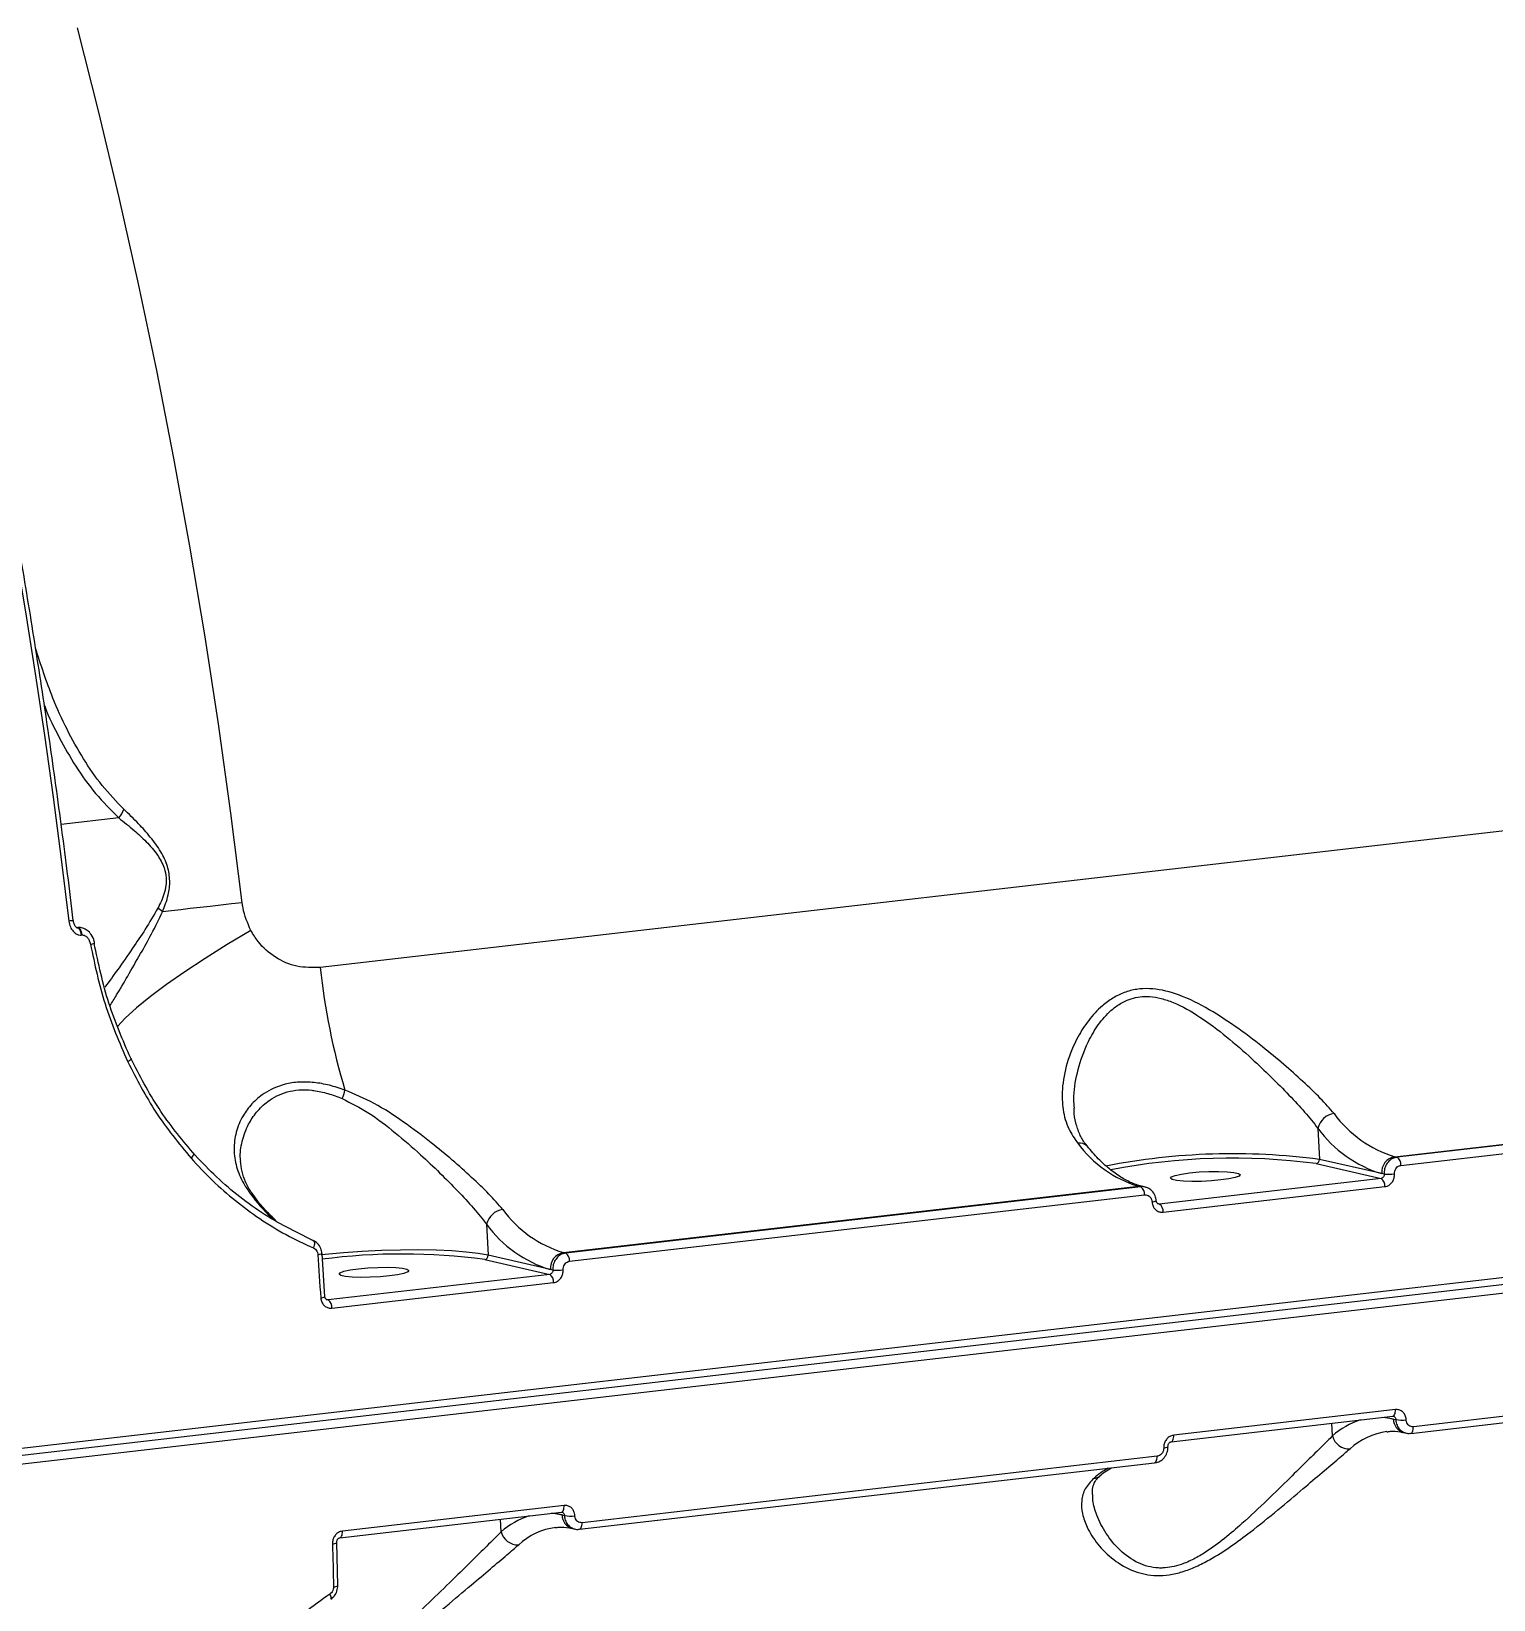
# Model space of a CAD drawing. Header units: millimetres. Extents: x 10684 to 26054, y -4768 to 6894.
# Drawn here: x 19333.9 to 19522.5, y -2816 to -2613.7 of the extents above; entities that cross this region are included whole.
import ezdxf

# ---------------------------------------------------------------- set-up
doc = ezdxf.new("R2010")
doc.units = ezdxf.units.MM
doc.layers.add('DIKOM_ОБЪЕКТ', color=7, linetype='Continuous')
doc.layers.add('DIKOM_РАЗМЕР_ОБЪЕКТА', color=7, linetype='Continuous')
doc.styles.add('style1', font='arial.ttf', dxfattribs={"width": 0.8})
doc.dimstyles.new('1-50', dxfattribs={"dimtxt": 300, "dimasz": 200, "dimexe": 100, "dimexo": 0, "dimgap": 100, "dimtad": 1, "dimtxsty": 'style1', "dimcen": 200, "dimclrd": 7, "dimclre": 7, "dimclrt": 7, "dimadec": 1, "dimazin": 2, "dimtfac": 1, "dimtmove": 0, "dimatfit": 2, "dimfxl": 0, "dimlwd": 25, "dimlwe": 18, "dimarcsym": 0})

# ---------------------------------------------------------------- blocks, each defined once
blk = doc.blocks.new('*D12')
at = {"layer": 'Defpoints', "color": 0, "transparency": 16777216}
for p in [(20201.02, 3555.88), (18130.62, -3300.31), (24750.12, -3300.31)]:
    blk.add_point(p, dxfattribs=at)
at = {"layer": 'DIKOM_РАЗМЕР_ОБЪЕКТА', "color": 7, "lineweight": 18, "transparency": 16777216}
for p, q in [((20201.02, 3555.88), (24850.12, 3555.88)), ((18130.62, -3300.31), (24850.12, -3300.31))]:
    blk.add_line(p, q, dxfattribs=at)
at = {"layer": 'DIKOM_РАЗМЕР_ОБЪЕКТА', "color": 7, "lineweight": 25, "transparency": 16777216}
blk.add_line((24750.12, 3355.88), (24750.12, -3100.31), dxfattribs=at)
at = {"layer": 'DIKOM_РАЗМЕР_ОБЪЕКТА', "color": 7, "transparency": 16777216}
for points in [[(24716.79, 3355.88), (24783.45, 3355.88), (24750.12, 3555.88)], [(24716.79, -3100.31), (24783.45, -3100.31), (24750.12, -3300.31)]]:
    blk.add_solid(points, dxfattribs=at)
at = {"layer": 'DIKOM_РАЗМЕР_ОБЪЕКТА', "color": 7, "transparency": 16777216, "insert": (24496.95, 958.92), "char_height": 300, "attachment_point": 5, "rotation": 90, "style": 'style1'}
blk.add_mtext('6850', dxfattribs=at)

msp = doc.modelspace()

# ---------------------------------------------------------------- linework, layer by layer
at = {"layer": 'DIKOM_ОБЪЕКТ', "color": 7, "linetype": 'Continuous', "lineweight": 15}
for p, q in [((19683.855, -2698.325), (19371.139, -2734.42)), ((19345.158, -2715.117), (19337.723, -2715.975)), ((19339.851, -2729.291), (19339.767, -2729.3)), ((19340.316, -2730.239), (19340.4, -2730.229)), ((19764.734, -2746.616), (19332.292, -2796.532)), ((19331.961, -2797.425), (19764.402, -2747.51)), ((19332.386, -2798.515), (19764.828, -2748.6)), ((19509.739, -2758.832), (19583.897, -2750.272)), ((19584.192, -2750.339), (19510.034, -2758.899)), ((19510.525, -2759.95), (19584.683, -2751.39)), ((19499.818, -2755.174), (19500.008, -2759.181)), ((19508.046, -2761.017), (19500.008, -2759.181)), ((19510.034, -2758.899), (19509.739, -2758.832)), ((19507.959, -2761.64), (19479.368, -2764.94)), ((19499.586, -2759.727), (19507.959, -2761.64)), ((19508.358, -2761.088), (19508.046, -2761.017)), ((19402.522, -2771.207), (19476.68, -2762.647)), ((19476.975, -2762.715), (19402.817, -2771.275)), ((19476.68, -2762.647), (19476.975, -2762.715)), ((19477.515, -2762.744), (19477.219, -2762.677)), ((19479.86, -2765.997), (19508.451, -2762.697)), ((19362.655, -2763.985), (19362.636, -2763.96)), ((19403.308, -2772.326), (19477.466, -2763.766)), ((19479.368, -2764.94), (19479.155, -2764.892)), ((19479.368, -2764.94), (19479.232, -2764.93)), ((19392.601, -2767.549), (19392.792, -2771.557)), ((19371.761, -2776.906), (19371.384, -2771.32)), ((19400.829, -2773.392), (19392.792, -2771.557)), ((19402.817, -2771.275), (19402.522, -2771.207)), ((19392.369, -2772.103), (19400.742, -2774.016)), ((19401.142, -2773.464), (19400.829, -2773.392)), ((19400.742, -2774.016), (19372.151, -2777.316)), ((19372.643, -2778.373), (19401.235, -2775.073)), ((19372.151, -2777.316), (19371.939, -2777.267)), ((19372.151, -2777.316), (19372.015, -2777.306)), ((19586.288, -2785.111), (19512.129, -2793.671)), ((19511.796, -2794.522), (19585.954, -2785.962)), ((19509.82, -2791.459), (19481.229, -2794.759)), ((19480.895, -2795.616), (19509.487, -2792.316)), ((19501.706, -2794.85), (19501.628, -2793.223)), ((19508.477, -2792.433), (19509.552, -2792.678)), ((19509.552, -2792.678), (19509.865, -2792.75)), ((19510.894, -2794.422), (19511.19, -2794.489)), ((19511.728, -2794.518), (19511.796, -2794.522)), ((19479.071, -2797.487), (19404.912, -2806.047)), ((19404.579, -2806.898), (19478.737, -2798.338)), ((19402.603, -2803.835), (19374.012, -2807.135)), ((19373.679, -2807.992), (19402.27, -2804.692)), ((19394.489, -2807.226), (19394.411, -2805.599)), ((19401.26, -2804.808), (19402.336, -2805.054)), ((19402.336, -2805.054), (19402.648, -2805.125)), ((19403.677, -2806.797), (19403.973, -2806.865)), ((19404.511, -2806.894), (19404.579, -2806.898)), ((19373.421, -2814.135), (19373.269, -2808.601)), ((19372.51, -2815.924), (19372.517, -2815.92))]:
    msp.add_line(p, q, dxfattribs=at)
at = {"layer": 'DIKOM_ОБЪЕКТ', "color": 7, "linetype": 'Continuous', "lineweight": 15, "flags": 128}
for points in [[(19361.088, -2726.066), (19359.628, -2714.509), (19358.014, -2702.985), (19356.25, -2691.502), (19354.336, -2680.073), (19352.275, -2668.709), (19350.068, -2657.418), (19347.717, -2646.213), (19345.225, -2635.103), (19342.593, -2624.098), (19339.825, -2613.21)], [(19328.971, -2664.879), (19330.42, -2672.741), (19331.806, -2680.632), (19333.126, -2688.55), (19334.381, -2696.492), (19335.572, -2704.455), (19336.696, -2712.436), (19337.753, -2720.432), (19338.744, -2728.44)], [(19361.088, -2726.066), (19359.685, -2726.228), (19358.311, -2726.385), (19356.969, -2726.539), (19355.66, -2726.688), (19354.388, -2726.832), (19353.153, -2726.971), (19351.958, -2727.105), (19350.804, -2727.234)], [(19339.772, -2729.3), (19339.831, -2729.303), (19339.959, -2729.37), (19340.079, -2729.51), (19340.185, -2729.713), (19340.266, -2729.963), (19340.316, -2730.239)], [(19339.851, -2729.291), (19339.915, -2729.294), (19340.043, -2729.36), (19340.164, -2729.5), (19340.269, -2729.703), (19340.35, -2729.953), (19340.4, -2730.229)], [(19362.197, -2729.65), (19359.149, -2731.465), (19356.303, -2733.243), (19353.686, -2734.965), (19351.324, -2736.615), (19349.242, -2738.177), (19347.459, -2739.635), (19345.993, -2740.974), (19344.981, -2742.04)], [(19346.705, -2746.143), (19346.763, -2746.155), (19346.789, -2746.182), (19346.784, -2746.224), (19346.746, -2746.279), (19346.679, -2746.346), (19346.583, -2746.422), (19346.463, -2746.505), (19346.322, -2746.591)], [(19354.704, -2758.298), (19354.768, -2758.321), (19354.807, -2758.368), (19354.818, -2758.438), (19354.801, -2758.529), (19354.757, -2758.636), (19354.687, -2758.756), (19354.594, -2758.886), (19354.481, -2759.019)], [(19483.28, -2760.918), (19484.494, -2760.806), (19485.773, -2760.74), (19487.012, -2760.726), (19488.112, -2760.765), (19488.984, -2760.853), (19489.556, -2760.983), (19489.782, -2761.146), (19489.644, -2761.327), (19489.154, -2761.513), (19488.351, -2761.687), (19487.3, -2761.836), (19486.085, -2761.949), (19484.807, -2762.014), (19483.568, -2762.029), (19482.468, -2761.99), (19481.596, -2761.902), (19481.024, -2761.771), (19480.798, -2761.609), (19480.935, -2761.427), (19481.425, -2761.242), (19482.229, -2761.068), (19483.28, -2760.918)], [(19477.219, -2762.677), (19477.031, -2762.645), (19476.68, -2762.647)], [(19370.195, -2769.631), (19370.27, -2769.665), (19370.328, -2769.732), (19370.368, -2769.829), (19370.39, -2769.952), (19370.391, -2770.097), (19370.372, -2770.259), (19370.334, -2770.431), (19370.277, -2770.609)], [(19370.83, -2771.442), (19370.879, -2772.141), (19370.928, -2772.84), (19370.975, -2773.539), (19371.023, -2774.239), (19371.07, -2774.938), (19371.117, -2775.637), (19371.162, -2776.336), (19371.208, -2777.034)], [(19392.792, -2771.557), (19391.529, -2771.325), (19389.964, -2771.136), (19388.134, -2770.995), (19386.079, -2770.904), (19383.844, -2770.866), (19381.479, -2770.881), (19379.038, -2770.95), (19376.575, -2771.07), (19374.145, -2771.239), (19371.802, -2771.453), (19371.248, -2771.511)], [(19376.063, -2773.294), (19377.277, -2773.182), (19378.556, -2773.116), (19379.795, -2773.102), (19380.895, -2773.14), (19381.767, -2773.228), (19382.338, -2773.359), (19382.565, -2773.522), (19382.428, -2773.703), (19381.937, -2773.888), (19381.134, -2774.063), (19380.083, -2774.212), (19378.868, -2774.324), (19377.59, -2774.39), (19376.35, -2774.404), (19375.251, -2774.366), (19374.379, -2774.278), (19373.807, -2774.147), (19373.581, -2773.985), (19373.718, -2773.803), (19374.208, -2773.618), (19375.012, -2773.443), (19376.063, -2773.294)], [(19509.487, -2792.316), (19509.503, -2792.313), (19509.583, -2792.278), (19509.654, -2792.208), (19509.716, -2792.105), (19509.765, -2791.974), (19509.799, -2791.818), (19509.818, -2791.644), (19509.82, -2791.459)], [(19509.552, -2792.678), (19508.518, -2792.505), (19508.13, -2792.473)], [(19511.796, -2794.522), (19511.813, -2794.52), (19511.892, -2794.485), (19511.963, -2794.415), (19512.025, -2794.313), (19512.073, -2794.182), (19512.108, -2794.028), (19512.127, -2793.855), (19512.129, -2793.671)], [(19480.891, -2795.617), (19480.912, -2795.613), (19480.992, -2795.578), (19481.063, -2795.508), (19481.125, -2795.405), (19481.173, -2795.274), (19481.208, -2795.118), (19481.226, -2794.944), (19481.229, -2794.759)], [(19478.737, -2798.338), (19478.754, -2798.335), (19478.833, -2798.301), (19478.905, -2798.231), (19478.966, -2798.129), (19479.015, -2797.998), (19479.049, -2797.844), (19479.068, -2797.671), (19479.071, -2797.487)], [(19402.27, -2804.692), (19402.286, -2804.689), (19402.366, -2804.654), (19402.438, -2804.584), (19402.499, -2804.481), (19402.548, -2804.349), (19402.582, -2804.194), (19402.601, -2804.02), (19402.603, -2803.835)], [(19402.336, -2805.054), (19401.301, -2804.881), (19400.913, -2804.848)], [(19404.579, -2806.898), (19404.595, -2806.895), (19404.675, -2806.86), (19404.746, -2806.791), (19404.807, -2806.689), (19404.857, -2806.558), (19404.891, -2806.404), (19404.91, -2806.231), (19404.912, -2806.047)], [(19373.674, -2807.992), (19373.695, -2807.989), (19373.775, -2807.954), (19373.846, -2807.884), (19373.908, -2807.781), (19373.957, -2807.649), (19373.991, -2807.494), (19374.01, -2807.32), (19374.012, -2807.135)], [(19372.718, -2808.771), (19372.739, -2809.465), (19372.759, -2810.158), (19372.779, -2810.851), (19372.798, -2811.543), (19372.817, -2812.236), (19372.835, -2812.928), (19372.853, -2813.621), (19372.87, -2814.313)], [(19372.517, -2815.92), (19372.526, -2815.913), (19372.559, -2815.86), (19372.57, -2815.779), (19372.559, -2815.673), (19372.527, -2815.546), (19372.474, -2815.403), (19372.401, -2815.249)]]:
    msp.add_lwpolyline(points, dxfattribs=at)
at = {"layer": 'DIKOM_ОБЪЕКТ', "color": 7, "linetype": 'Continuous', "lineweight": 15}
for centre, radius, start, end in [((19343.044, -2713.104), 2.919, 316.39218, 341.89303), ((19348.441, -2729.785), 3.477, 47.18155, 59.61553), ((19340.445, -2741.782), 13.45, 94.86632, 97.26473), ((19340.889, -2727.305), 4.164, 278.64812, 286.41737), ((19457.335, -2725.251), 86.681, 186.07228, 196.74792), ((19366.419, -2748.452), 8.108, 339.12204, 347.33983), ((19502.234, -2755.723), 2.478, 97.69824, 167.1991), ((19514.112, -2744.374), 15.105, 216.06813, 253.17027), ((19512.64, -2745.833), 15.863, 216.07211, 253.16739), ((19469.077, -2758.431), 1.369, 42.3025, 99.78735), ((19481.052, -2748.191), 15.103, 216.06532, 253.17308), ((19488.892, -2843.537), 85.086, 82.49263, 101.11911), ((19488.803, -2841.807), 82.785, 82.51625, 100.93819), ((19499.498, -2759.222), 0.513, 279.87662, 4.63179), ((19510.092, -2760.853), 2.052, 99.90005, 184.57105), ((19509.358, -2759.855), 1.17, 355.32467, 54.76175), ((19507.281, -2762.599), 1.174, 355.192, 54.73138), ((19508.833, -2754.389), 6.716, 265.94936, 277.38821), ((19361.763, -2764.645), 1.11, 38.13942, 70.67026), ((19476.298, -2763.672), 1.172, 355.39217, 54.73691), ((19395.018, -2768.099), 2.479, 97.7041, 167.19324), ((19406.894, -2756.751), 15.103, 216.06532, 253.17308), ((19478.452, -2763.518), 1.141, 268.59351, 297.42636), ((19478.689, -2765.899), 1.175, 355.21297, 54.71041), ((19405.419, -2758.214), 15.858, 216.0652, 253.1743), ((19370.847, -2770.194), 1.248, 269.22586, 295.4788), ((19381.749, -2850.501), 79.114, 82.28576, 97.53991), ((19392.28, -2771.598), 0.513, 279.91338, 4.59502), ((19402.874, -2773.229), 2.052, 99.89002, 184.58107), ((19402.141, -2772.231), 1.171, 355.33926, 54.74716), ((19401.616, -2766.768), 6.712, 265.94883, 277.38992), ((19400.064, -2774.975), 1.175, 355.21297, 54.71041), ((19371.238, -2775.911), 1.124, 268.43503, 297.72535), ((19371.471, -2778.276), 1.177, 355.25795, 54.66543), ((19508.255, -2802.177), 9.827, 107.33231, 131.79074), ((19511.377, -2792.662), 1.825, 180.5148, 254.64813), ((19510.646, -2788.72), 4.104, 259.02601, 277.84935), ((19503.823, -2794.349), 2.175, 193.33154, 273.6377), ((19509.894, -2803.003), 8.789, 97.60672, 132.46172), ((19480.002, -2795.629), 0.77, 264.99148, 309.0103), ((19477.583, -2807.944), 10.126, 118.25441, 131.28552), ((19470.738, -2798.799), 1.545, 276.09444, 310.26125), ((19401.044, -2814.564), 9.84, 107.35044, 131.77546), ((19404.16, -2805.038), 1.824, 180.50058, 254.66613), ((19403.429, -2801.096), 4.104, 259.02831, 277.84594), ((19396.606, -2806.723), 2.176, 193.35634, 273.6245), ((19402.677, -2815.379), 8.789, 97.60672, 132.46172), ((19372.787, -2808.016), 0.759, 264.79487, 309.50105), ((19372.941, -2813.589), 0.727, 264.35913, 311.31715)]:
    msp.add_arc(centre, radius, start, end, dxfattribs=at)
for points, knots in [([(19339.304, -2728.381), (19339.061, -2726.376), (19338.355, -2720.56), (19337.082, -2710.951), (19335.442, -2699.572), (19333.666, -2688.232), (19331.792, -2677.14), (19330.385, -2669.377), (19329.632, -2665.372), (19329.544, -2664.904)], [0, 0, 0, 0, 0.0939961, 0.2725888, 0.4511853, 0.6297848, 0.8083813, 0.9775825, 1, 1, 1, 1]), ([(19345.818, -2714.011), (19344.86, -2713.01), (19342.943, -2711.008), (19340.548, -2707.5), (19338.442, -2703.726), (19336.293, -2698.997), (19335.128, -2695.398), (19334.424, -2693.222)], [0, 0, 0, 0, 0.1770999, 0.3543357, 0.5373735, 0.7204632, 1, 1, 1, 1]), ([(19335.558, -2700.54), (19335.594, -2700.643), (19336.116, -2702.121), (19337.47, -2704.775), (19339.588, -2708.53), (19342.092, -2712.059), (19344.136, -2714.098), (19345.158, -2715.117)], [0, 0, 0, 0, 0.0181589, 0.2602859, 0.5023535, 0.7512728, 1, 1, 1, 1]), ([(19345.158, -2715.117), (19345.821, -2715.65), (19347.003, -2716.599), (19348.726, -2718.158), (19350.092, -2719.724), (19351.011, -2721.343), (19351.265, -2722.546), (19351.299, -2723.655), (19351.049, -2725.082), (19350.512, -2726.158), (19350.2, -2726.785)], [0, 0, 0, 0, 0.2010407, 0.3584023, 0.5149514, 0.6385, 0.721779, 0.7449554, 0.8512701, 1, 1, 1, 1]), ([(19350.804, -2727.234), (19351.084, -2726.527), (19351.57, -2725.296), (19351.825, -2723.251), (19351.505, -2721.277), (19350.568, -2719.343), (19349.237, -2717.548), (19347.594, -2715.733), (19346.45, -2714.624), (19345.818, -2714.011)], [0, 0, 0, 0, 0.1491248, 0.259637, 0.3716681, 0.4987872, 0.6508247, 0.8069728, 1, 1, 1, 1]), ([(19350.2, -2726.785), (19349.661, -2727.704), (19348.576, -2729.557), (19346.797, -2732.161), (19345.006, -2734.75), (19343.93, -2736.215), (19343.386, -2736.954)], [0, 0, 0, 0, 0.2193102, 0.4421904, 0.7185094, 1, 1, 1, 1]), ([(19344.03, -2739.358), (19344.306, -2738.918), (19344.965, -2737.869), (19346.293, -2735.594), (19347.827, -2732.888), (19349.409, -2730.127), (19350.339, -2728.198), (19350.804, -2727.234)], [0, 0, 0, 0, 0.16897267, 0.40279799, 0.63671796, 0.81847071, 1, 1, 1, 1]), ([(19362.197, -2729.65), (19361.79, -2728.698), (19361.341, -2727.646), (19361.132, -2726.404), (19361.103, -2726.181), (19361.088, -2726.066)], [0, 0, 0, 0, 0.8217397, 0.9078756, 1, 1, 1, 1]), ([(19338.744, -2728.44), (19338.793, -2728.691), (19338.887, -2729.166), (19339.225, -2729.732), (19339.615, -2730.084), (19339.987, -2730.245), (19340.216, -2730.241), (19340.316, -2730.239)], [0, 0, 0, 0, 0.2791318, 0.529368, 0.7215475, 0.8793659, 1, 1, 1, 1]), ([(19339.781, -2729.3), (19339.779, -2729.299), (19339.773, -2729.298), (19339.727, -2729.275), (19339.649, -2729.21), (19339.539, -2729.078), (19339.409, -2728.838), (19339.326, -2728.586), (19339.312, -2728.416), (19339.309, -2728.381)], [0, 0, 0, 0, 0.06793229, 0.14467952, 0.25422097, 0.38517289, 0.5998936, 0.91663628, 1, 1, 1, 1]), ([(19342.053, -2731.302), (19342.04, -2731.212), (19341.98, -2730.808), (19341.678, -2730.202), (19341.139, -2729.618), (19340.537, -2729.331), (19340.083, -2729.233), (19339.87, -2729.295), (19339.852, -2729.3)], [0, 0, 0, 0, 0.0814705, 0.3696313, 0.5975904, 0.7964606, 0.9827081, 1, 1, 1, 1]), ([(19340.4, -2730.229), (19340.456, -2730.228), (19340.602, -2730.223), (19340.853, -2730.318), (19341.139, -2730.552), (19341.392, -2730.933), (19341.474, -2731.257), (19341.515, -2731.422)], [0, 0, 0, 0, 0.1011635, 0.26141, 0.4606781, 0.7265693, 1, 1, 1, 1]), ([(19346.705, -2746.143), (19345.688, -2743.796), (19343.628, -2739.043), (19342.544, -2733.903), (19341.995, -2731.301)], [0, 0, 0, 0, 0.4938166, 1, 1, 1, 1]), ([(19371.139, -2734.42), (19370.134, -2734.438), (19368.143, -2734.473), (19365.341, -2733.255), (19363.332, -2731.529), (19362.496, -2730.145), (19362.197, -2729.65)], [0, 0, 0, 0, 0.28854985, 0.57160642, 0.84703951, 1, 1, 1, 1]), ([(19341.515, -2731.422), (19342.06, -2734.016), (19343.163, -2739.269), (19345.26, -2744.131), (19346.322, -2746.591)], [0, 0, 0, 0, 0.4938704, 1, 1, 1, 1]), ([(19501.902, -2753.267), (19501.341, -2752.624), (19500.2, -2751.317), (19497.954, -2749.156), (19495.435, -2746.912), (19492.52, -2744.505), (19489.164, -2741.971), (19485.435, -2739.549), (19481.702, -2737.746), (19478.634, -2737.076), (19476.411, -2737.192), (19474.806, -2737.61), (19473.316, -2738.347), (19471.728, -2739.528), (19470.18, -2741.223), (19468.599, -2743.71), (19467.362, -2746.74), (19466.765, -2749.926), (19466.875, -2752.8), (19467.509, -2755.169), (19468.426, -2756.483), (19468.844, -2757.082)], [0, 0, 0, 0, 0.0545839, 0.1110304, 0.1659472, 0.2220154, 0.28907, 0.3579577, 0.4226726, 0.4774021, 0.5047495, 0.5331014, 0.5623544, 0.5923829, 0.6398881, 0.6885861, 0.7592846, 0.8320595, 0.8901596, 0.9498676, 1, 1, 1, 1]), ([(19468.418, -2752.563), (19468.385, -2752.185), (19468.259, -2750.723), (19468.723, -2747.977), (19469.71, -2744.897), (19471.088, -2742.31), (19472.42, -2740.583), (19473.839, -2739.357), (19475.383, -2738.476), (19476.89, -2738.148), (19478.392, -2738.18), (19479.631, -2738.387), (19481.857, -2739.148), (19484.732, -2740.803), (19488.096, -2743.357), (19491.128, -2746.007), (19493.814, -2748.55), (19496.103, -2750.869), (19498.195, -2753.129), (19499.272, -2754.486), (19499.818, -2755.174)], [0, 0, 0, 0, 0.0294328, 0.1136166, 0.2000137, 0.2553433, 0.3118027, 0.3446455, 0.3783661, 0.4266326, 0.4394902, 0.4696088, 0.5007266, 0.5750774, 0.6542833, 0.7356669, 0.8013309, 0.868135, 0.9331465, 1, 1, 1, 1]), ([(19346.322, -2746.591), (19347.467, -2748.81), (19349.783, -2753.299), (19352.903, -2757.098), (19354.481, -2759.019)], [0, 0, 0, 0, 0.4941651, 1, 1, 1, 1]), ([(19354.704, -2758.298), (19353.191, -2756.464), (19350.131, -2752.754), (19347.856, -2748.364), (19346.705, -2746.143)], [0, 0, 0, 0, 0.49416423, 1, 1, 1, 1]), ([(19374.33, -2750.229), (19373.665, -2750.011), (19372.335, -2749.575), (19370.339, -2749.214), (19368.401, -2749.161), (19366.114, -2749.508), (19363.999, -2750.491), (19362.275, -2751.986), (19361.03, -2753.679), (19360.215, -2755.668), (19359.939, -2757.895), (19360.275, -2760.128), (19361.051, -2762.043), (19361.832, -2763.169), (19362.13, -2763.598)], [0, 0, 0, 0, 0.0610563, 0.1220473, 0.183627, 0.2451977, 0.3548577, 0.43693, 0.5190998, 0.622821, 0.7265986, 0.8310929, 0.9355798, 1, 1, 1, 1]), ([(19360.904, -2759.404), (19360.889, -2759.302), (19360.76, -2758.453), (19361.043, -2756.831), (19361.74, -2754.797), (19362.892, -2753.05), (19364.463, -2751.516), (19366.382, -2750.523), (19368.406, -2750.169), (19369.595, -2750.197), (19370.845, -2750.352), (19372.159, -2750.635), (19373.377, -2751.104), (19373.995, -2751.342)], [0, 0, 0, 0, 0.01932184, 0.16039258, 0.30517316, 0.41538827, 0.52843136, 0.67460695, 0.74895548, 0.82599023, 0.83708038, 0.91742483, 1, 1, 1, 1]), ([(19373.995, -2751.342), (19375.146, -2751.926), (19377.549, -2753.146), (19380.875, -2755.747), (19383.912, -2758.379), (19386.597, -2760.927), (19388.886, -2763.244), (19390.978, -2765.505), (19392.055, -2766.861), (19392.601, -2767.549)], [0, 0, 0, 0, 0.14636721, 0.30549489, 0.46898867, 0.60090046, 0.73510088, 0.86570422, 1, 1, 1, 1]), ([(19394.686, -2765.642), (19394.114, -2764.988), (19392.97, -2763.679), (19390.716, -2761.513), (19388.21, -2759.279), (19385.277, -2756.859), (19381.932, -2754.34), (19378.232, -2751.885), (19375.6, -2750.768), (19374.33, -2750.229)], [0, 0, 0, 0, 0.1316586, 0.2634835, 0.395148, 0.5268801, 0.6883065, 0.8495439, 1, 1, 1, 1]), ([(19470.119, -2757.5), (19470.011, -2757.38), (19469.577, -2756.902), (19469.056, -2755.909), (19468.577, -2754.474), (19468.356, -2753.336), (19468.368, -2752.663), (19468.369, -2752.58)], [0, 0, 0, 0, 0.0913705, 0.3652839, 0.6562647, 0.9574131, 1, 1, 1, 1]), ([(19477.219, -2762.677), (19476.994, -2762.618), (19476.312, -2762.442), (19475.132, -2761.931), (19473.679, -2761.028), (19472.226, -2759.833), (19471.027, -2758.625), (19470.322, -2757.787), (19470.092, -2757.514)], [0, 0, 0, 0, 0.1024807, 0.3106712, 0.5124661, 0.709913, 0.9056945, 1, 1, 1, 1]), ([(19354.481, -2759.019), (19355.388, -2759.995), (19357.202, -2761.946), (19360.176, -2764.538), (19363.344, -2766.879), (19366.706, -2768.947), (19369.086, -2770.055), (19370.277, -2770.609)], [0, 0, 0, 0, 0.1978464, 0.395512, 0.5931687, 0.7965977, 1, 1, 1, 1]), ([(19370.195, -2769.631), (19367.945, -2768.525), (19364.536, -2766.849), (19360.378, -2763.763), (19357.398, -2761.19), (19355.593, -2759.253), (19354.704, -2758.298)], [0, 0, 0, 0, 0.3951744, 0.5986767, 0.8021683, 1, 1, 1, 1]), ([(19362.679, -2763.969), (19362.53, -2763.782), (19362.037, -2763.161), (19361.491, -2762.076), (19361.005, -2760.732), (19360.921, -2759.84), (19360.879, -2759.396)], [0, 0, 0, 0, 0.1237511, 0.4102456, 0.7066919, 1, 1, 1, 1]), ([(19510.034, -2758.899), (19509.903, -2758.924), (19509.573, -2758.986), (19509.083, -2759.281), (19508.655, -2759.782), (19508.38, -2760.412), (19508.366, -2760.863), (19508.358, -2761.088)], [0, 0, 0, 0, 0.1407114, 0.3555166, 0.5702971, 0.7851766, 1, 1, 1, 1]), ([(19508.358, -2761.088), (19508.359, -2761.145), (19508.36, -2761.259), (19508.297, -2761.417), (19508.195, -2761.544), (19508.074, -2761.618), (19507.992, -2761.634), (19507.959, -2761.64)], [0, 0, 0, 0, 0.21543336, 0.4303931, 0.64510503, 0.85948732, 1, 1, 1, 1]), ([(19508.451, -2762.697), (19508.549, -2762.678), (19508.797, -2762.632), (19509.162, -2762.409), (19509.482, -2762.033), (19509.684, -2761.558), (19509.692, -2761.219), (19509.696, -2761.049)], [0, 0, 0, 0, 0.1405459, 0.3550391, 0.5698955, 0.7848792, 1, 1, 1, 1]), ([(19509.696, -2761.049), (19509.699, -2760.936), (19509.704, -2760.71), (19509.839, -2760.393), (19510.051, -2760.142), (19510.295, -2759.994), (19510.459, -2759.963), (19510.525, -2759.95)], [0, 0, 0, 0, 0.21514997, 0.43019002, 0.64498645, 0.85959875, 1, 1, 1, 1]), ([(19362.13, -2763.598), (19362.985, -2764.701), (19364.059, -2766.089), (19365.193, -2766.893), (19365.425, -2767.057)], [0, 0, 0, 0, 0.79555203, 1, 1, 1, 1]), ([(19477.597, -2762.77), (19477.589, -2762.766), (19477.401, -2762.673), (19477.183, -2762.694), (19476.975, -2762.715)], [0, 0, 0, 0, 0.043784, 1, 1, 1, 1]), ([(19478.96, -2764.533), (19478.933, -2764.31), (19478.873, -2763.826), (19478.452, -2763.24), (19477.991, -2762.868), (19477.682, -2762.814), (19477.596, -2762.799)], [0, 0, 0, 0, 0.2765972, 0.6022195, 0.8888578, 1, 1, 1, 1]), ([(19365.425, -2767.057), (19365.006, -2766.655), (19364.14, -2765.826), (19363.206, -2764.751), (19362.711, -2764.039), (19362.65, -2763.952)], [0, 0, 0, 0, 0.4518827, 0.9330875, 1, 1, 1, 1]), ([(19477.466, -2763.766), (19477.568, -2763.765), (19477.77, -2763.764), (19478.048, -2763.905), (19478.267, -2764.134), (19478.393, -2764.402), (19478.415, -2764.586), (19478.424, -2764.659)], [0, 0, 0, 0, 0.21411415, 0.42844388, 0.64313343, 0.85814933, 1, 1, 1, 1]), ([(19478.424, -2764.659), (19478.438, -2764.768), (19478.473, -2765.044), (19478.66, -2765.446), (19478.988, -2765.789), (19479.405, -2766), (19479.709, -2765.998), (19479.86, -2765.997)], [0, 0, 0, 0, 0.1418577, 0.3567073, 0.5714092, 0.7857168, 1, 1, 1, 1]), ([(19479.232, -2764.923), (19479.214, -2764.921), (19479.165, -2764.916), (19479.081, -2764.842), (19479.006, -2764.697), (19478.978, -2764.59), (19478.978, -2764.532), (19478.978, -2764.531)], [0, 0, 0, 0, 0.2166392, 0.5702263, 0.7842672, 0.9982399, 1, 1, 1, 1]), ([(19371.366, -2771.323), (19371.338, -2771.102), (19371.274, -2770.619), (19370.854, -2770.022), (19370.367, -2769.676), (19370.054, -2769.579), (19369.956, -2769.549)], [0, 0, 0, 0, 0.2699377, 0.5908054, 0.8712946, 1, 1, 1, 1]), ([(19370.277, -2770.609), (19370.367, -2770.659), (19370.546, -2770.761), (19370.734, -2771.029), (19370.813, -2771.271), (19370.827, -2771.412), (19370.83, -2771.442)], [0, 0, 0, 0, 0.3058644, 0.6116159, 0.9180359, 1, 1, 1, 1]), ([(19402.817, -2771.275), (19402.686, -2771.299), (19402.355, -2771.362), (19401.867, -2771.657), (19401.438, -2772.158), (19401.163, -2772.788), (19401.149, -2773.238), (19401.142, -2773.464)], [0, 0, 0, 0, 0.1408421, 0.3555009, 0.5703037, 0.7851427, 1, 1, 1, 1]), ([(19401.142, -2773.464), (19401.142, -2773.521), (19401.143, -2773.634), (19401.08, -2773.793), (19400.977, -2773.919), (19400.858, -2773.994), (19400.775, -2774.009), (19400.742, -2774.016)], [0, 0, 0, 0, 0.2153551, 0.4307345, 0.6454015, 0.8594431, 1, 1, 1, 1]), ([(19401.235, -2775.073), (19401.333, -2775.054), (19401.58, -2775.007), (19401.946, -2774.785), (19402.264, -2774.408), (19402.468, -2773.934), (19402.475, -2773.595), (19402.479, -2773.425)], [0, 0, 0, 0, 0.14055548, 0.35506323, 0.56980731, 0.78488216, 1, 1, 1, 1]), ([(19402.479, -2773.425), (19402.482, -2773.312), (19402.487, -2773.085), (19402.622, -2772.769), (19402.834, -2772.518), (19403.078, -2772.37), (19403.243, -2772.338), (19403.308, -2772.326)], [0, 0, 0, 0, 0.2151228, 0.43025, 0.6450951, 0.8596165, 1, 1, 1, 1]), ([(19371.208, -2777.034), (19371.221, -2777.144), (19371.256, -2777.42), (19371.443, -2777.821), (19371.77, -2778.165), (19372.188, -2778.376), (19372.492, -2778.374), (19372.643, -2778.373)], [0, 0, 0, 0, 0.1418463, 0.3566903, 0.5712565, 0.7857452, 1, 1, 1, 1]), ([(19372.015, -2777.299), (19371.997, -2777.297), (19371.948, -2777.291), (19371.864, -2777.218), (19371.79, -2777.072), (19371.761, -2776.966), (19371.761, -2776.907), (19371.761, -2776.907)], [0, 0, 0, 0, 0.2167712, 0.5703508, 0.7842898, 0.9982579, 1, 1, 1, 1]), ([(19511.207, -2792.786), (19511.197, -2792.677), (19511.172, -2792.404), (19510.998, -2792.006), (19510.683, -2791.665), (19510.273, -2791.456), (19509.971, -2791.458), (19509.82, -2791.459)], [0, 0, 0, 0, 0.1418661, 0.35670387, 0.57127862, 0.78579921, 1, 1, 1, 1]), ([(19509.486, -2792.317), (19509.49, -2792.317), (19509.518, -2792.31), (19509.534, -2792.317), (19509.549, -2792.323)], [0, 0, 0, 0, 0.1264815, 1, 1, 1, 1]), ([(19509.549, -2792.321), (19509.555, -2792.322), (19509.61, -2792.325), (19509.703, -2792.383), (19509.805, -2792.492), (19509.858, -2792.624), (19509.863, -2792.714), (19509.865, -2792.75)], [0, 0, 0, 0, 0.0322938, 0.2959902, 0.560298, 0.825105, 1, 1, 1, 1]), ([(19509.865, -2792.75), (19509.879, -2792.895), (19509.916, -2793.26), (19510.152, -2793.787), (19510.57, -2794.254), (19510.939, -2794.398), (19511.122, -2794.47)], [0, 0, 0, 0, 0.18149849, 0.45636952, 0.73110811, 1, 1, 1, 1]), ([(19512.129, -2793.671), (19512.029, -2793.672), (19511.827, -2793.673), (19511.555, -2793.534), (19511.345, -2793.307), (19511.23, -2793.041), (19511.213, -2792.859), (19511.207, -2792.786)], [0, 0, 0, 0, 0.21418078, 0.42858766, 0.64321765, 0.85806948, 1, 1, 1, 1]), ([(19501.706, -2794.85), (19501.275, -2795.279), (19500.34, -2796.209), (19498.455, -2798.061), (19496.089, -2800.396), (19493.286, -2803.146), (19490.455, -2805.82), (19487.788, -2808.11), (19485.699, -2809.665), (19483.802, -2810.781), (19481.955, -2811.593), (19480.382, -2811.907), (19478.968, -2811.895), (19477.879, -2811.721), (19476.101, -2811.063), (19474.164, -2809.622), (19472.394, -2807.432), (19471.305, -2805.227), (19470.779, -2803.52), (19470.781, -2802.666), (19470.782, -2802.407)], [0, 0, 0, 0, 0.0593386, 0.1286013, 0.1997471, 0.2839023, 0.3702721, 0.4255829, 0.4820191, 0.5148455, 0.5485618, 0.5968143, 0.6096627, 0.6397684, 0.6708823, 0.7452064, 0.8243874, 0.9057473, 0.9713848, 1, 1, 1, 1]), ([(19481.229, -2794.759), (19481.13, -2794.778), (19480.882, -2794.824), (19480.511, -2795.045), (19480.181, -2795.42), (19479.964, -2795.891), (19479.944, -2796.227), (19479.935, -2796.396)], [0, 0, 0, 0, 0.14064843, 0.35518795, 0.56987216, 0.78488865, 1, 1, 1, 1]), ([(19480.488, -2796.225), (19480.487, -2796.217), (19480.481, -2796.164), (19480.501, -2796.045), (19480.555, -2795.892), (19480.644, -2795.76), (19480.748, -2795.669), (19480.84, -2795.624), (19480.877, -2795.622), (19480.893, -2795.621)], [0, 0, 0, 0, 0.0278373, 0.1835617, 0.3448467, 0.5060607, 0.675971, 0.8621679, 1, 1, 1, 1]), ([(19508.714, -2794.327), (19508.864, -2794.3), (19509.428, -2794.199), (19510.156, -2794.271), (19510.747, -2794.392), (19510.894, -2794.422)], [0, 0, 0, 0, 0.2143139, 0.8040447, 1, 1, 1, 1]), ([(19511.122, -2794.47), (19511.125, -2794.472), (19511.309, -2794.56), (19511.521, -2794.539), (19511.728, -2794.518)], [0, 0, 0, 0, 0.02077171, 1, 1, 1, 1]), ([(19470.902, -2800.335), (19470.498, -2800.767), (19469.689, -2801.63), (19469.275, -2803.186), (19469.378, -2804.872), (19470.039, -2806.769), (19471.32, -2808.834), (19473.34, -2810.851), (19475.892, -2812.381), (19478.482, -2812.946), (19480.643, -2812.803), (19482.363, -2812.412), (19484.114, -2811.737), (19486.21, -2810.664), (19488.561, -2809.16), (19491.514, -2806.964), (19494.692, -2804.392), (19497.791, -2801.761), (19500.417, -2799.534), (19502.485, -2797.782), (19503.496, -2796.917), (19503.961, -2796.519)], [0, 0, 0, 0, 0.0554762, 0.1110249, 0.1664979, 0.2220065, 0.290022, 0.3579648, 0.4226778, 0.4774043, 0.5052461, 0.5330936, 0.5627123, 0.5923736, 0.6404277, 0.6885834, 0.7603279, 0.8320626, 0.891, 0.9498677, 1, 1, 1, 1]), ([(19478.736, -2798.32), (19478.922, -2798.288), (19479.335, -2798.219), (19479.889, -2797.819), (19480.311, -2797.225), (19480.503, -2796.648), (19480.472, -2796.312), (19480.464, -2796.228)], [0, 0, 0, 0, 0.1909164, 0.4220062, 0.6637049, 0.9155375, 1, 1, 1, 1]), ([(19479.935, -2796.396), (19479.928, -2796.508), (19479.915, -2796.732), (19479.77, -2797.047), (19479.549, -2797.296), (19479.302, -2797.443), (19479.136, -2797.474), (19479.071, -2797.487)], [0, 0, 0, 0, 0.21522117, 0.43028518, 0.64516087, 0.85956986, 1, 1, 1, 1]), ([(19470.753, -2802.407), (19470.739, -2802.241), (19470.696, -2801.743), (19470.885, -2801.108), (19471.193, -2800.487), (19471.614, -2800.107), (19471.763, -2799.973)], [0, 0, 0, 0, 0.1586407, 0.4757105, 0.8148159, 1, 1, 1, 1]), ([(19471.743, -2799.972), (19471.949, -2799.799), (19472.425, -2799.399), (19472.904, -2799.132), (19473.176, -2798.98)], [0, 0, 0, 0, 0.431992, 1, 1, 1, 1]), ([(19403.989, -2805.162), (19403.98, -2805.053), (19403.955, -2804.779), (19403.781, -2804.381), (19403.466, -2804.04), (19403.056, -2803.832), (19402.754, -2803.834), (19402.603, -2803.835)], [0, 0, 0, 0, 0.1418574, 0.3567961, 0.5714309, 0.7857964, 1, 1, 1, 1]), ([(19402.269, -2804.693), (19402.273, -2804.692), (19402.301, -2804.686), (19402.317, -2804.693), (19402.331, -2804.699)], [0, 0, 0, 0, 0.126521, 1, 1, 1, 1]), ([(19402.332, -2804.697), (19402.338, -2804.697), (19402.393, -2804.7), (19402.486, -2804.758), (19402.588, -2804.867), (19402.641, -2804.999), (19402.646, -2805.089), (19402.648, -2805.125)], [0, 0, 0, 0, 0.0323786, 0.2960267, 0.5601832, 0.8251234, 1, 1, 1, 1]), ([(19402.648, -2805.125), (19402.662, -2805.271), (19402.699, -2805.636), (19402.936, -2806.162), (19403.352, -2806.63), (19403.722, -2806.774), (19403.905, -2806.846)], [0, 0, 0, 0, 0.1814457, 0.4563512, 0.73096, 1, 1, 1, 1]), ([(19404.912, -2806.047), (19404.812, -2806.047), (19404.61, -2806.048), (19404.338, -2805.909), (19404.128, -2805.682), (19404.012, -2805.417), (19403.996, -2805.234), (19403.989, -2805.162)], [0, 0, 0, 0, 0.21417039, 0.42853246, 0.64319795, 0.8580796, 1, 1, 1, 1]), ([(19374.012, -2807.135), (19373.914, -2807.153), (19373.665, -2807.2), (19373.294, -2807.421), (19372.965, -2807.796), (19372.747, -2808.266), (19372.727, -2808.603), (19372.718, -2808.771)], [0, 0, 0, 0, 0.14064843, 0.35518795, 0.56987216, 0.78488865, 1, 1, 1, 1]), ([(19373.271, -2808.601), (19373.27, -2808.593), (19373.264, -2808.539), (19373.284, -2808.42), (19373.338, -2808.268), (19373.427, -2808.136), (19373.53, -2808.045), (19373.623, -2808), (19373.66, -2807.997), (19373.676, -2807.996)], [0, 0, 0, 0, 0.0278927, 0.1836932, 0.3448554, 0.5060146, 0.6756389, 0.8620687, 1, 1, 1, 1]), ([(19394.489, -2807.226), (19394.044, -2807.668), (19393.086, -2808.621), (19391.169, -2810.508), (19388.775, -2812.863), (19385.983, -2815.621), (19383.039, -2818.361), (19380.214, -2820.83), (19378.329, -2822.061), (19377.389, -2822.676)], [0, 0, 0, 0, 0.1227006, 0.2642582, 0.4059928, 0.5771243, 0.7482369, 0.8743808, 1, 1, 1, 1]), ([(19401.497, -2806.702), (19401.647, -2806.675), (19402.211, -2806.575), (19402.939, -2806.647), (19403.53, -2806.767), (19403.677, -2806.797)], [0, 0, 0, 0, 0.21431422, 0.80404582, 1, 1, 1, 1]), ([(19403.905, -2806.846), (19403.908, -2806.847), (19404.09, -2806.937), (19404.303, -2806.915), (19404.511, -2806.894)], [0, 0, 0, 0, 0.0201478, 1, 1, 1, 1]), ([(19377.823, -2823.632), (19378.859, -2823.043), (19380.935, -2821.863), (19384.101, -2819.484), (19387.387, -2816.845), (19390.492, -2814.205), (19393.134, -2811.966), (19395.235, -2810.185), (19396.264, -2809.305), (19396.744, -2808.895)], [0, 0, 0, 0, 0.1281457, 0.2567365, 0.4268164, 0.5968746, 0.737313, 0.8775666, 1, 1, 1, 1]), ([(19372.507, -2815.906), (19372.665, -2815.785), (19373.017, -2815.514), (19373.361, -2814.877), (19373.397, -2814.383), (19373.415, -2814.136)], [0, 0, 0, 0, 0.2889338, 0.6446596, 1, 1, 1, 1]), ([(19372.401, -2815.249), (19371.307, -2816.035), (19369.118, -2817.606), (19366.039, -2820.314), (19363.111, -2823.286), (19360.351, -2826.52), (19358.691, -2828.876), (19357.861, -2830.054)], [0, 0, 0, 0, 0.1976863, 0.3953903, 0.5930925, 0.7965484, 1, 1, 1, 1]), ([(19372.87, -2814.313), (19372.863, -2814.425), (19372.849, -2814.649), (19372.701, -2814.962), (19372.534, -2815.153), (19372.424, -2815.233), (19372.401, -2815.249)], [0, 0, 0, 0, 0.3066326, 0.6133973, 0.9195928, 1, 1, 1, 1])]:
    msp.add_open_spline(points, degree=3, knots=knots, dxfattribs=at)

# ---------------------------------------------------------------- dimensions: what is measured, and where the dimension line sits
at = {"layer": 'DIKOM_РАЗМЕР_ОБЪЕКТА'}
dim = msp.add_linear_dim(base=(24750.121, -3300.313), p1=(20201.023, 3555.882), p2=(18130.618, -3300.313), angle=90, text='6850', dimstyle='1-50', dxfattribs=at)
dim.commit()
dim.dimension.update_dxf_attribs({"geometry": '*D12', "text_midpoint": (24750.121, 958.916), "dimtype": 160})

doc.saveas('drawing.dxf')
